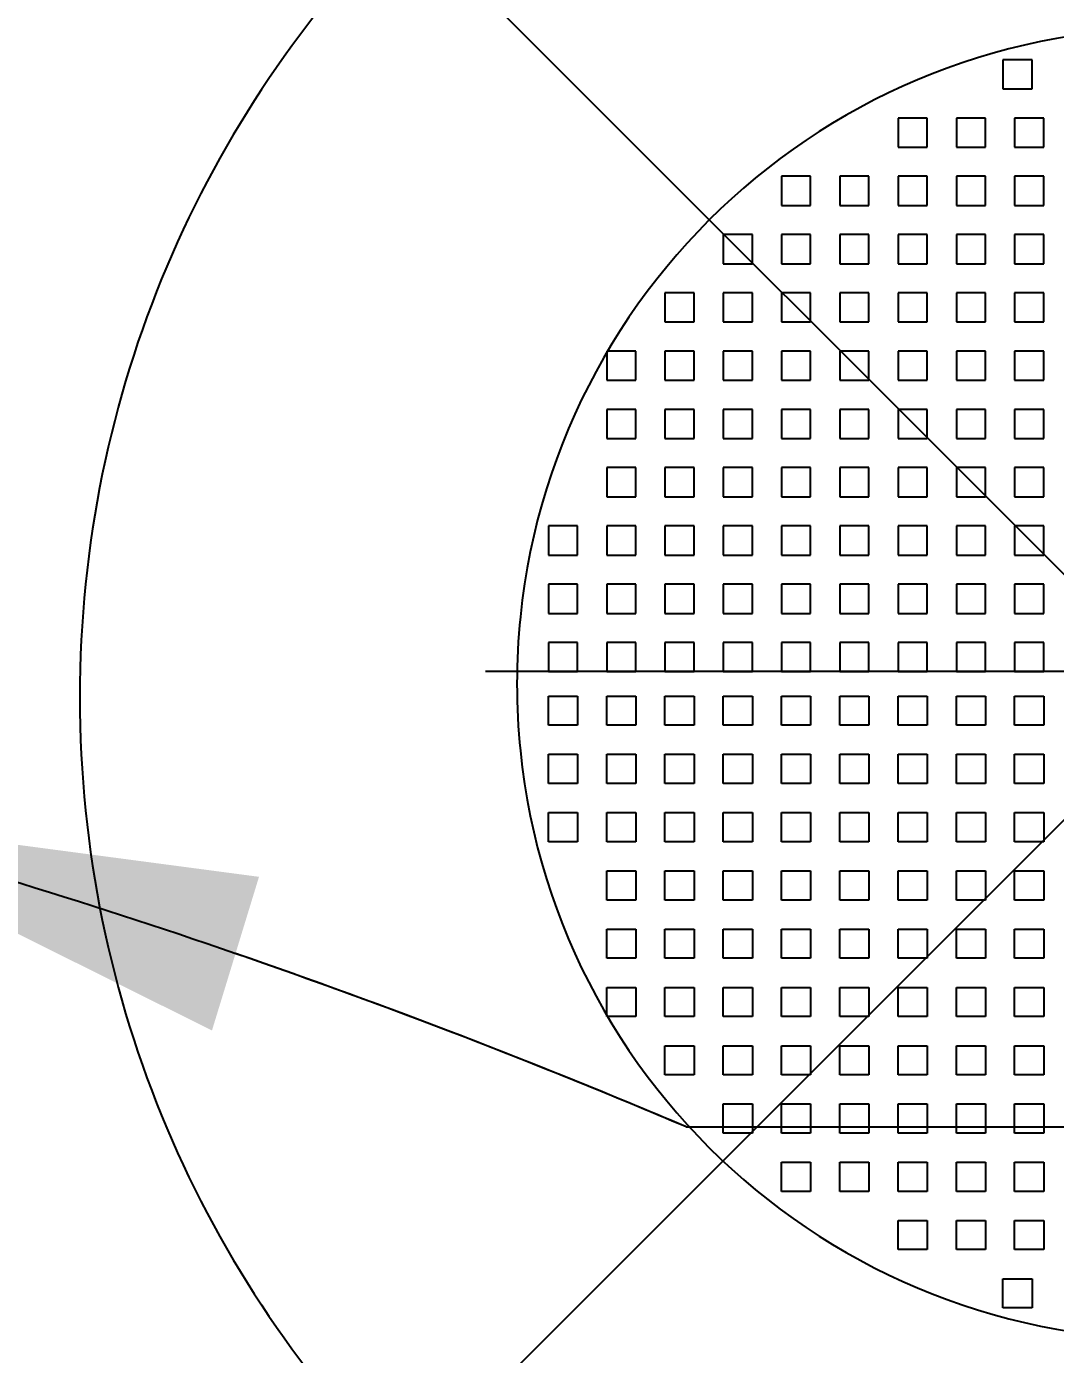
# Model space of a CAD drawing. Header units: millimetres. Extents: x 0 to 12600, y -349 to 8910.
# Drawn here: x 8309 to 8501.1, y 6550.1 to 6798 of the extents above; entities that cross this region are included whole.
import ezdxf

# ---------------------------------------------------------------- set-up
doc = ezdxf.new("R2010")
doc.units = ezdxf.units.MM
doc.header["$LTSCALE"] = 300
doc.linetypes.add('K', pattern=[2.5, 1.25, -0.25, 0.25, -0.25, 0.25, -0.25])
doc.layers.add('02', color=1, linetype='Continuous')
doc.layers.add('07', color=6, linetype='K')
doc.styles.get("Standard").update_dxf_attribs({"font": 'isocp', "width": 0.707, "bigfont": 'intecad.shx'})
doc.dimstyles.new('INTE$2', dxfattribs={"dimscale": 30, "dimtxt": 3.5, "dimasz": 3, "dimexe": 3, "dimexo": 0, "dimgap": 1, "dimtad": 1, "dimtih": 1, "dimtoh": 1, "dimdec": 1, "dimdsep": 46, "dimtxsty": 'Standard', "dimcen": 0, "dimclrd": 1, "dimclre": 1, "dimclrt": 3, "dimaunit": 1, "dimadec": 0, "dimazin": 0, "dimtfac": 1, "dimtdec": 1, "dimtmove": 0, "dimatfit": 0, "dimfxl": 0, "dimarcsym": 0})

# ---------------------------------------------------------------- blocks, each defined once
blk = doc.blocks.new('*D9')
at = {"layer": '02', "color": 1, "linetype": 'Continuous', "lineweight": -2}
for p, q in [((7929.98, 6427.06), (7929.98, 6784.94)), ((8139.75, 6195.21), (8285.23, 6738.17)), ((8432.11, 6592.57), (8693.46, 6592.57))]:
    blk.add_line(p, q, dxfattribs=at)
for start, end in [(75, 90), (94.02125, 98.04251), (66.95253, 75), (66.95749, 70.97875)]:
    blk.add_arc((7929.98, 5412.34), 1282.6, start, end, dxfattribs=at)
at = {"layer": '02', "color": 1, "linetype": 'Continuous'}
for points in [[(7839.51, 6706.77), (7840.56, 6676.79), (7929.98, 6694.94)], [(8343.61, 6610.56), (8352.39, 6639.25), (8261.94, 6651.24)]]:
    blk.add_solid(points, dxfattribs=at)
at = {"layer": 'Defpoints', "color": 0, "linetype": 'Continuous'}
for p in [(8041.76, 6690.06), (7929.98, 6427.06), (8139.75, 6195.21), (8016.04, 5733.51), (7929.98, 4460.5)]:
    blk.add_point(p, dxfattribs=at)
at = {"layer": '02', "color": 3, "linetype": 'Continuous', "insert": (8607.79, 6675.07), "char_height": 105, "attachment_point": 5}
blk.add_mtext('15°', dxfattribs=at)
blk = doc.blocks.new('fer')
at = {"layer": '07', "color": 6, "linetype": 'K', "ltscale": 1.5}
for p, q in [((15531.16, 6804.1), (15694.64, 6967.59)), ((15099.57, 6808.88), (16002.98, 6808.88)), ((15531.16, 6804.1), (15696.18, 6639.08))]:
    blk.add_line(p, q, dxfattribs=at)
at = {"layer": '07', "color": 6, "linetype": 'K', "ltscale": 8}
for p, q in [((15560.01, 6917.68), (15560.01, 6923.12)), ((15560.01, 6923.12), (15565.45, 6923.12)), ((15565.45, 6923.12), (15565.45, 6917.68)), ((15565.45, 6917.68), (15560.01, 6917.68)), ((15557.83, 6906.8), (15557.83, 6912.24)), ((15557.83, 6906.8), (15557.83, 6912.24)), ((15557.83, 6912.24), (15563.27, 6912.24)), ((15557.83, 6912.24), (15563.27, 6912.24)), ((15563.27, 6912.24), (15563.27, 6906.8)), ((15563.27, 6912.24), (15563.27, 6906.8)), ((15568.71, 6906.8), (15568.71, 6912.24)), ((15568.71, 6912.24), (15574.15, 6912.24)), ((15574.15, 6912.24), (15574.15, 6906.8)), ((15579.59, 6906.8), (15579.59, 6912.24)), ((15579.59, 6912.24), (15585.03, 6912.24)), ((15585.03, 6912.24), (15585.03, 6906.8)), ((15563.27, 6906.8), (15557.83, 6906.8)), ((15563.27, 6906.8), (15557.83, 6906.8)), ((15574.15, 6906.8), (15568.71, 6906.8)), ((15585.03, 6906.8), (15579.59, 6906.8)), ((15557.83, 6895.92), (15557.83, 6901.36)), ((15557.83, 6895.92), (15557.83, 6901.36)), ((15557.83, 6901.36), (15563.27, 6901.36)), ((15557.83, 6901.36), (15563.27, 6901.36)), ((15563.27, 6901.36), (15563.27, 6895.92)), ((15563.27, 6901.36), (15563.27, 6895.92)), ((15568.71, 6895.92), (15568.71, 6901.36)), ((15568.71, 6901.36), (15574.15, 6901.36)), ((15574.15, 6901.36), (15574.15, 6895.92)), ((15579.59, 6895.92), (15579.59, 6901.36)), ((15579.59, 6901.36), (15585.03, 6901.36)), ((15585.03, 6901.36), (15585.03, 6895.92)), ((15590.47, 6895.92), (15590.47, 6901.36)), ((15590.47, 6901.36), (15595.91, 6901.36)), ((15595.91, 6901.36), (15595.91, 6895.92)), ((15601.35, 6895.92), (15601.35, 6901.36)), ((15601.35, 6901.36), (15606.79, 6901.36)), ((15606.79, 6901.36), (15606.79, 6895.92)), ((15563.27, 6895.92), (15557.83, 6895.92)), ((15563.27, 6895.92), (15557.83, 6895.92)), ((15574.15, 6895.92), (15568.71, 6895.92)), ((15585.03, 6895.92), (15579.59, 6895.92)), ((15595.91, 6895.92), (15590.47, 6895.92)), ((15606.79, 6895.92), (15601.35, 6895.92)), ((15557.83, 6890.48), (15563.27, 6890.48)), ((15557.83, 6890.48), (15563.27, 6890.48)), ((15557.83, 6885.04), (15557.83, 6890.48)), ((15557.83, 6885.04), (15557.83, 6890.48)), ((15563.27, 6890.48), (15563.27, 6885.04)), ((15563.27, 6890.48), (15563.27, 6885.04)), ((15568.71, 6890.48), (15574.15, 6890.48)), ((15568.71, 6885.04), (15568.71, 6890.48)), ((15574.15, 6890.48), (15574.15, 6885.04)), ((15579.59, 6890.48), (15585.03, 6890.48)), ((15579.59, 6885.04), (15579.59, 6890.48)), ((15585.03, 6890.48), (15585.03, 6885.04)), ((15590.47, 6890.48), (15595.91, 6890.48)), ((15590.47, 6885.04), (15590.47, 6890.48)), ((15595.91, 6890.48), (15595.91, 6885.04)), ((15601.35, 6890.48), (15606.79, 6890.48)), ((15601.35, 6885.04), (15601.35, 6890.48)), ((15606.79, 6890.48), (15606.79, 6885.04)), ((15612.23, 6890.48), (15617.67, 6890.48)), ((15612.23, 6885.04), (15612.23, 6890.48)), ((15617.67, 6890.48), (15617.67, 6885.04)), ((15563.27, 6885.04), (15557.83, 6885.04)), ((15563.27, 6885.04), (15557.83, 6885.04)), ((15574.15, 6885.04), (15568.71, 6885.04)), ((15585.03, 6885.04), (15579.59, 6885.04)), ((15595.91, 6885.04), (15590.47, 6885.04)), ((15606.79, 6885.04), (15601.35, 6885.04)), ((15617.67, 6885.04), (15612.23, 6885.04)), ((15557.83, 6874.16), (15557.83, 6879.6)), ((15557.83, 6874.16), (15557.83, 6879.6)), ((15557.83, 6879.6), (15563.27, 6879.6)), ((15557.83, 6879.6), (15563.27, 6879.6)), ((15563.27, 6879.6), (15563.27, 6874.16)), ((15563.27, 6879.6), (15563.27, 6874.16)), ((15568.71, 6874.16), (15568.71, 6879.6)), ((15568.71, 6879.6), (15574.15, 6879.6)), ((15574.15, 6879.6), (15574.15, 6874.16)), ((15579.59, 6874.16), (15579.59, 6879.6)), ((15579.59, 6879.6), (15585.03, 6879.6)), ((15585.03, 6879.6), (15585.03, 6874.16)), ((15590.47, 6874.16), (15590.47, 6879.6)), ((15590.47, 6879.6), (15595.91, 6879.6)), ((15595.91, 6879.6), (15595.91, 6874.16)), ((15601.35, 6874.16), (15601.35, 6879.6)), ((15601.35, 6879.6), (15606.79, 6879.6)), ((15606.79, 6879.6), (15606.79, 6874.16)), ((15612.23, 6879.6), (15617.67, 6879.6)), ((15612.23, 6874.16), (15612.23, 6879.6)), ((15617.67, 6879.6), (15617.67, 6874.16)), ((15623.11, 6874.16), (15623.11, 6879.6)), ((15623.11, 6879.6), (15628.55, 6879.6)), ((15628.55, 6879.6), (15628.55, 6874.16)), ((15563.27, 6874.16), (15557.83, 6874.16)), ((15563.27, 6874.16), (15557.83, 6874.16)), ((15574.15, 6874.16), (15568.71, 6874.16)), ((15585.03, 6874.16), (15579.59, 6874.16)), ((15595.91, 6874.16), (15590.47, 6874.16)), ((15606.79, 6874.16), (15601.35, 6874.16)), ((15617.67, 6874.16), (15612.23, 6874.16)), ((15628.55, 6874.16), (15623.11, 6874.16)), ((15557.83, 6863.28), (15557.83, 6868.72)), ((15557.83, 6863.28), (15557.83, 6868.72)), ((15557.83, 6868.72), (15563.27, 6868.72)), ((15557.83, 6868.72), (15563.27, 6868.72)), ((15563.27, 6868.72), (15563.27, 6863.28)), ((15563.27, 6868.72), (15563.27, 6863.28)), ((15568.71, 6863.28), (15568.71, 6868.72)), ((15568.71, 6868.72), (15574.15, 6868.72)), ((15574.15, 6868.72), (15574.15, 6863.28)), ((15579.59, 6863.28), (15579.59, 6868.72)), ((15579.59, 6868.72), (15585.03, 6868.72)), ((15585.03, 6868.72), (15585.03, 6863.28)), ((15590.47, 6863.28), (15590.47, 6868.72)), ((15590.47, 6868.72), (15595.91, 6868.72)), ((15595.91, 6868.72), (15595.91, 6863.28)), ((15601.35, 6863.28), (15601.35, 6868.72)), ((15601.35, 6868.72), (15606.79, 6868.72)), ((15606.79, 6868.72), (15606.79, 6863.28)), ((15612.23, 6868.72), (15617.67, 6868.72)), ((15612.23, 6863.28), (15612.23, 6868.72)), ((15617.67, 6868.72), (15617.67, 6863.28)), ((15623.11, 6868.72), (15628.55, 6868.72)), ((15623.11, 6863.28), (15623.11, 6868.72)), ((15628.55, 6868.72), (15628.55, 6863.28)), ((15633.99, 6868.72), (15639.43, 6868.72)), ((15633.99, 6863.28), (15633.99, 6868.72)), ((15639.43, 6868.72), (15639.43, 6863.28)), ((15563.27, 6863.28), (15557.83, 6863.28)), ((15563.27, 6863.28), (15557.83, 6863.28)), ((15574.15, 6863.28), (15568.71, 6863.28)), ((15585.03, 6863.28), (15579.59, 6863.28)), ((15595.91, 6863.28), (15590.47, 6863.28)), ((15606.79, 6863.28), (15601.35, 6863.28)), ((15617.67, 6863.28), (15612.23, 6863.28)), ((15628.55, 6863.28), (15623.11, 6863.28)), ((15639.43, 6863.28), (15633.99, 6863.28)), ((15557.83, 6852.4), (15557.83, 6857.84)), ((15557.83, 6852.4), (15557.83, 6857.84)), ((15557.83, 6857.84), (15563.27, 6857.84)), ((15557.83, 6857.84), (15563.27, 6857.84)), ((15563.27, 6857.84), (15563.27, 6852.4)), ((15563.27, 6857.84), (15563.27, 6852.4)), ((15568.71, 6857.84), (15574.15, 6857.84)), ((15568.71, 6852.4), (15568.71, 6857.84)), ((15574.15, 6857.84), (15574.15, 6852.4)), ((15579.59, 6857.84), (15585.03, 6857.84)), ((15579.59, 6852.4), (15579.59, 6857.84)), ((15585.03, 6857.84), (15585.03, 6852.4)), ((15590.47, 6857.84), (15595.91, 6857.84)), ((15590.47, 6852.4), (15590.47, 6857.84)), ((15595.91, 6857.84), (15595.91, 6852.4)), ((15601.35, 6852.4), (15601.35, 6857.84)), ((15601.35, 6857.84), (15606.79, 6857.84)), ((15606.79, 6857.84), (15606.79, 6852.4)), ((15612.23, 6857.84), (15617.67, 6857.84)), ((15612.23, 6852.4), (15612.23, 6857.84)), ((15617.67, 6857.84), (15617.67, 6852.4)), ((15623.11, 6857.84), (15628.55, 6857.84)), ((15623.11, 6852.4), (15623.11, 6857.84)), ((15628.55, 6857.84), (15628.55, 6852.4)), ((15633.99, 6857.84), (15639.43, 6857.84)), ((15633.99, 6852.4), (15633.99, 6857.84)), ((15639.43, 6857.84), (15639.43, 6852.4)), ((15563.27, 6852.4), (15557.83, 6852.4)), ((15563.27, 6852.4), (15557.83, 6852.4)), ((15574.15, 6852.4), (15568.71, 6852.4)), ((15585.03, 6852.4), (15579.59, 6852.4)), ((15595.91, 6852.4), (15590.47, 6852.4)), ((15606.79, 6852.4), (15601.35, 6852.4)), ((15617.67, 6852.4), (15612.23, 6852.4)), ((15628.55, 6852.4), (15623.11, 6852.4)), ((15639.43, 6852.4), (15633.99, 6852.4)), ((15557.83, 6841.52), (15557.83, 6846.96)), ((15557.83, 6841.52), (15557.83, 6846.96)), ((15557.83, 6846.96), (15563.27, 6846.96)), ((15557.83, 6846.96), (15563.27, 6846.96)), ((15563.27, 6846.96), (15563.27, 6841.52)), ((15563.27, 6846.96), (15563.27, 6841.52)), ((15568.71, 6841.52), (15568.71, 6846.96)), ((15568.71, 6846.96), (15574.15, 6846.96)), ((15574.15, 6846.96), (15574.15, 6841.52)), ((15579.59, 6841.52), (15579.59, 6846.96)), ((15579.59, 6846.96), (15585.03, 6846.96)), ((15585.03, 6846.96), (15585.03, 6841.52)), ((15590.47, 6841.52), (15590.47, 6846.96)), ((15590.47, 6846.96), (15595.91, 6846.96)), ((15595.91, 6846.96), (15595.91, 6841.52)), ((15601.35, 6841.52), (15601.35, 6846.96)), ((15601.35, 6846.96), (15606.79, 6846.96)), ((15606.79, 6846.96), (15606.79, 6841.52)), ((15612.23, 6841.52), (15612.23, 6846.96)), ((15612.23, 6846.96), (15617.67, 6846.96)), ((15617.67, 6846.96), (15617.67, 6841.52)), ((15623.11, 6841.52), (15623.11, 6846.96)), ((15623.11, 6846.96), (15628.55, 6846.96)), ((15628.55, 6846.96), (15628.55, 6841.52)), ((15633.99, 6841.52), (15633.99, 6846.96)), ((15633.99, 6846.96), (15639.43, 6846.96)), ((15639.43, 6846.96), (15639.43, 6841.52)), ((15563.27, 6841.52), (15557.83, 6841.52)), ((15563.27, 6841.52), (15557.83, 6841.52)), ((15574.15, 6841.52), (15568.71, 6841.52)), ((15585.03, 6841.52), (15579.59, 6841.52)), ((15595.91, 6841.52), (15590.47, 6841.52)), ((15606.79, 6841.52), (15601.35, 6841.52)), ((15617.67, 6841.52), (15612.23, 6841.52)), ((15628.55, 6841.52), (15623.11, 6841.52)), ((15639.43, 6841.52), (15633.99, 6841.52)), ((15557.83, 6830.64), (15557.83, 6836.08)), ((15557.83, 6830.64), (15557.83, 6836.08)), ((15557.83, 6836.08), (15563.27, 6836.08)), ((15557.83, 6836.08), (15563.27, 6836.08)), ((15563.27, 6836.08), (15563.27, 6830.64)), ((15563.27, 6836.08), (15563.27, 6830.64)), ((15568.71, 6830.64), (15568.71, 6836.08)), ((15568.71, 6836.08), (15574.15, 6836.08)), ((15574.15, 6836.08), (15574.15, 6830.64)), ((15579.59, 6830.64), (15579.59, 6836.08)), ((15579.59, 6836.08), (15585.03, 6836.08)), ((15585.03, 6836.08), (15585.03, 6830.64)), ((15590.47, 6830.64), (15590.47, 6836.08)), ((15590.47, 6836.08), (15595.91, 6836.08)), ((15595.91, 6836.08), (15595.91, 6830.64)), ((15601.35, 6830.64), (15601.35, 6836.08)), ((15601.35, 6836.08), (15606.79, 6836.08)), ((15606.79, 6836.08), (15606.79, 6830.64)), ((15612.23, 6836.08), (15617.67, 6836.08)), ((15612.23, 6830.64), (15612.23, 6836.08)), ((15617.67, 6836.08), (15617.67, 6830.64)), ((15623.11, 6836.08), (15628.55, 6836.08)), ((15623.11, 6830.64), (15623.11, 6836.08)), ((15628.55, 6836.08), (15628.55, 6830.64)), ((15633.99, 6836.08), (15639.43, 6836.08)), ((15633.99, 6830.64), (15633.99, 6836.08)), ((15639.43, 6836.08), (15639.43, 6830.64)), ((15644.87, 6836.08), (15650.31, 6836.08)), ((15644.87, 6830.64), (15644.87, 6836.08)), ((15650.31, 6836.08), (15650.31, 6830.64)), ((15563.27, 6830.64), (15557.83, 6830.64)), ((15563.27, 6830.64), (15557.83, 6830.64)), ((15574.15, 6830.64), (15568.71, 6830.64)), ((15585.03, 6830.64), (15579.59, 6830.64)), ((15595.91, 6830.64), (15590.47, 6830.64)), ((15606.79, 6830.64), (15601.35, 6830.64)), ((15617.67, 6830.64), (15612.23, 6830.64)), ((15628.55, 6830.64), (15623.11, 6830.64)), ((15639.43, 6830.64), (15633.99, 6830.64)), ((15650.31, 6830.64), (15644.87, 6830.64)), ((15557.83, 6819.76), (15557.83, 6825.2)), ((15557.83, 6819.76), (15557.83, 6825.2)), ((15557.83, 6825.2), (15563.27, 6825.2)), ((15557.83, 6825.2), (15563.27, 6825.2)), ((15563.27, 6825.2), (15563.27, 6819.76)), ((15563.27, 6825.2), (15563.27, 6819.76)), ((15568.71, 6819.76), (15568.71, 6825.2)), ((15568.71, 6825.2), (15574.15, 6825.2)), ((15574.15, 6825.2), (15574.15, 6819.76)), ((15579.59, 6819.76), (15579.59, 6825.2)), ((15579.59, 6825.2), (15585.03, 6825.2)), ((15585.03, 6825.2), (15585.03, 6819.76)), ((15590.47, 6819.76), (15590.47, 6825.2)), ((15590.47, 6825.2), (15595.91, 6825.2)), ((15595.91, 6825.2), (15595.91, 6819.76)), ((15601.35, 6819.76), (15601.35, 6825.2)), ((15601.35, 6825.2), (15606.79, 6825.2)), ((15606.79, 6825.2), (15606.79, 6819.76)), ((15612.23, 6825.2), (15617.67, 6825.2)), ((15612.23, 6819.76), (15612.23, 6825.2)), ((15617.67, 6825.2), (15617.67, 6819.76)), ((15623.11, 6819.76), (15623.11, 6825.2)), ((15623.11, 6825.2), (15628.55, 6825.2)), ((15628.55, 6825.2), (15628.55, 6819.76)), ((15633.99, 6819.76), (15633.99, 6825.2)), ((15633.99, 6825.2), (15639.43, 6825.2)), ((15639.43, 6825.2), (15639.43, 6819.76)), ((15644.87, 6819.76), (15644.87, 6825.2)), ((15644.87, 6825.2), (15650.31, 6825.2)), ((15650.31, 6825.2), (15650.31, 6819.76)), ((15563.27, 6819.76), (15557.83, 6819.76)), ((15563.27, 6819.76), (15557.83, 6819.76)), ((15574.15, 6819.76), (15568.71, 6819.76)), ((15585.03, 6819.76), (15579.59, 6819.76)), ((15595.91, 6819.76), (15590.47, 6819.76)), ((15606.79, 6819.76), (15601.35, 6819.76)), ((15617.67, 6819.76), (15612.23, 6819.76)), ((15628.55, 6819.76), (15623.11, 6819.76)), ((15639.43, 6819.76), (15633.99, 6819.76)), ((15650.31, 6819.76), (15644.87, 6819.76)), ((15557.83, 6808.88), (15557.83, 6814.32)), ((15557.83, 6814.32), (15563.27, 6814.32)), ((15563.27, 6814.32), (15563.27, 6808.88)), ((15568.71, 6808.88), (15568.71, 6814.32)), ((15568.71, 6814.32), (15574.15, 6814.32)), ((15574.15, 6814.32), (15574.15, 6808.88)), ((15579.59, 6808.88), (15579.59, 6814.32)), ((15579.59, 6814.32), (15585.03, 6814.32)), ((15585.03, 6814.32), (15585.03, 6808.88)), ((15590.47, 6808.88), (15590.47, 6814.32)), ((15590.47, 6814.32), (15595.91, 6814.32)), ((15595.91, 6814.32), (15595.91, 6808.88)), ((15601.35, 6808.88), (15601.35, 6814.32)), ((15601.35, 6814.32), (15606.79, 6814.32)), ((15606.79, 6814.32), (15606.79, 6808.88)), ((15612.23, 6814.32), (15617.67, 6814.32)), ((15612.23, 6808.88), (15612.23, 6814.32)), ((15617.67, 6814.32), (15617.67, 6808.88)), ((15623.11, 6808.88), (15623.11, 6814.32)), ((15623.11, 6814.32), (15628.55, 6814.32)), ((15628.55, 6814.32), (15628.55, 6808.88)), ((15633.99, 6814.32), (15639.43, 6814.32)), ((15633.99, 6808.88), (15633.99, 6814.32)), ((15639.43, 6814.32), (15639.43, 6808.88)), ((15644.87, 6808.88), (15644.87, 6814.32)), ((15644.87, 6814.32), (15650.31, 6814.32)), ((15650.31, 6814.32), (15650.31, 6808.88)), ((15563.27, 6808.88), (15557.83, 6808.88)), ((15574.15, 6808.88), (15568.71, 6808.88)), ((15585.03, 6808.88), (15579.59, 6808.88)), ((15595.91, 6808.88), (15590.47, 6808.88)), ((15606.79, 6808.88), (15601.35, 6808.88)), ((15617.67, 6808.88), (15612.23, 6808.88)), ((15628.55, 6808.88), (15623.11, 6808.88)), ((15639.43, 6808.88), (15633.99, 6808.88)), ((15650.31, 6808.88), (15644.87, 6808.88)), ((15563.27, 6804.32), (15557.83, 6804.32)), ((15557.83, 6804.32), (15557.83, 6798.88)), ((15563.27, 6798.88), (15563.27, 6804.32)), ((15568.71, 6804.32), (15568.71, 6798.88)), ((15574.15, 6804.32), (15568.71, 6804.32)), ((15574.15, 6798.88), (15574.15, 6804.32)), ((15585.03, 6804.32), (15579.59, 6804.32)), ((15579.59, 6804.32), (15579.59, 6798.88)), ((15585.03, 6798.88), (15585.03, 6804.32)), ((15590.47, 6804.32), (15590.47, 6798.88)), ((15595.91, 6804.32), (15590.47, 6804.32)), ((15595.91, 6798.88), (15595.91, 6804.32)), ((15606.79, 6804.32), (15601.35, 6804.32)), ((15601.35, 6804.32), (15601.35, 6798.88)), ((15606.79, 6798.88), (15606.79, 6804.32)), ((15617.67, 6804.32), (15612.23, 6804.32)), ((15612.23, 6804.32), (15612.23, 6798.88)), ((15617.67, 6798.88), (15617.67, 6804.32)), ((15628.55, 6804.32), (15623.11, 6804.32)), ((15623.11, 6804.32), (15623.11, 6798.88)), ((15628.55, 6798.88), (15628.55, 6804.32)), ((15639.43, 6804.32), (15633.99, 6804.32)), ((15633.99, 6804.32), (15633.99, 6798.88)), ((15639.43, 6798.88), (15639.43, 6804.32)), ((15650.31, 6804.32), (15644.87, 6804.32)), ((15644.87, 6804.32), (15644.87, 6798.88)), ((15650.31, 6798.88), (15650.31, 6804.32)), ((15557.83, 6798.88), (15563.27, 6798.88)), ((15568.71, 6798.88), (15574.15, 6798.88)), ((15579.59, 6798.88), (15585.03, 6798.88)), ((15590.47, 6798.88), (15595.91, 6798.88)), ((15601.35, 6798.88), (15606.79, 6798.88)), ((15612.23, 6798.88), (15617.67, 6798.88)), ((15623.11, 6798.88), (15628.55, 6798.88)), ((15633.99, 6798.88), (15639.43, 6798.88)), ((15644.87, 6798.88), (15650.31, 6798.88)), ((15557.83, 6793.44), (15557.83, 6788)), ((15557.83, 6793.44), (15557.83, 6788)), ((15563.27, 6793.44), (15557.83, 6793.44)), ((15563.27, 6793.44), (15557.83, 6793.44)), ((15563.27, 6788), (15563.27, 6793.44)), ((15563.27, 6788), (15563.27, 6793.44)), ((15568.71, 6793.44), (15568.71, 6788)), ((15574.15, 6793.44), (15568.71, 6793.44)), ((15574.15, 6788), (15574.15, 6793.44)), ((15579.59, 6793.44), (15579.59, 6788)), ((15585.03, 6793.44), (15579.59, 6793.44)), ((15585.03, 6788), (15585.03, 6793.44)), ((15590.47, 6793.44), (15590.47, 6788)), ((15595.91, 6793.44), (15590.47, 6793.44)), ((15595.91, 6788), (15595.91, 6793.44)), ((15601.35, 6793.44), (15601.35, 6788)), ((15606.79, 6793.44), (15601.35, 6793.44)), ((15606.79, 6788), (15606.79, 6793.44)), ((15617.67, 6793.44), (15612.23, 6793.44)), ((15612.23, 6793.44), (15612.23, 6788)), ((15617.67, 6788), (15617.67, 6793.44)), ((15623.11, 6793.44), (15623.11, 6788)), ((15628.55, 6793.44), (15623.11, 6793.44)), ((15628.55, 6788), (15628.55, 6793.44)), ((15633.99, 6793.44), (15633.99, 6788)), ((15639.43, 6793.44), (15633.99, 6793.44)), ((15639.43, 6788), (15639.43, 6793.44)), ((15644.87, 6793.44), (15644.87, 6788)), ((15650.31, 6793.44), (15644.87, 6793.44)), ((15650.31, 6788), (15650.31, 6793.44)), ((15557.83, 6788), (15563.27, 6788)), ((15557.83, 6788), (15563.27, 6788)), ((15568.71, 6788), (15574.15, 6788)), ((15579.59, 6788), (15585.03, 6788)), ((15590.47, 6788), (15595.91, 6788)), ((15601.35, 6788), (15606.79, 6788)), ((15612.23, 6788), (15617.67, 6788)), ((15623.11, 6788), (15628.55, 6788)), ((15633.99, 6788), (15639.43, 6788)), ((15644.87, 6788), (15650.31, 6788)), ((15557.83, 6782.56), (15557.83, 6777.12)), ((15557.83, 6782.56), (15557.83, 6777.12)), ((15563.27, 6782.56), (15557.83, 6782.56)), ((15563.27, 6782.56), (15557.83, 6782.56)), ((15563.27, 6777.12), (15563.27, 6782.56)), ((15563.27, 6777.12), (15563.27, 6782.56)), ((15574.15, 6782.56), (15568.71, 6782.56)), ((15568.71, 6782.56), (15568.71, 6777.12)), ((15574.15, 6777.12), (15574.15, 6782.56)), ((15579.59, 6782.56), (15579.59, 6777.12)), ((15585.03, 6782.56), (15579.59, 6782.56)), ((15585.03, 6777.12), (15585.03, 6782.56)), ((15595.91, 6782.56), (15590.47, 6782.56)), ((15590.47, 6782.56), (15590.47, 6777.12)), ((15595.91, 6777.12), (15595.91, 6782.56)), ((15601.35, 6782.56), (15601.35, 6777.12)), ((15606.79, 6782.56), (15601.35, 6782.56)), ((15606.79, 6777.12), (15606.79, 6782.56)), ((15617.67, 6782.56), (15612.23, 6782.56)), ((15612.23, 6782.56), (15612.23, 6777.12)), ((15617.67, 6777.12), (15617.67, 6782.56)), ((15623.11, 6782.56), (15623.11, 6777.12)), ((15628.55, 6782.56), (15623.11, 6782.56)), ((15628.55, 6777.12), (15628.55, 6782.56)), ((15639.43, 6782.56), (15633.99, 6782.56)), ((15633.99, 6782.56), (15633.99, 6777.12)), ((15639.43, 6777.12), (15639.43, 6782.56)), ((15644.87, 6782.56), (15644.87, 6777.12)), ((15650.31, 6782.56), (15644.87, 6782.56)), ((15650.31, 6777.12), (15650.31, 6782.56)), ((15557.83, 6777.12), (15563.27, 6777.12)), ((15557.83, 6777.12), (15563.27, 6777.12)), ((15568.71, 6777.12), (15574.15, 6777.12)), ((15579.59, 6777.12), (15585.03, 6777.12)), ((15590.47, 6777.12), (15595.91, 6777.12)), ((15601.35, 6777.12), (15606.79, 6777.12)), ((15612.23, 6777.12), (15617.67, 6777.12)), ((15623.11, 6777.12), (15628.55, 6777.12)), ((15633.99, 6777.12), (15639.43, 6777.12)), ((15644.87, 6777.12), (15650.31, 6777.12)), ((15557.83, 6771.68), (15557.83, 6766.24)), ((15557.83, 6771.68), (15557.83, 6766.24)), ((15563.27, 6771.68), (15557.83, 6771.68)), ((15563.27, 6771.68), (15557.83, 6771.68)), ((15563.27, 6766.24), (15563.27, 6771.68)), ((15563.27, 6766.24), (15563.27, 6771.68)), ((15574.15, 6771.68), (15568.71, 6771.68)), ((15568.71, 6771.68), (15568.71, 6766.24)), ((15574.15, 6766.24), (15574.15, 6771.68)), ((15579.59, 6771.68), (15579.59, 6766.24)), ((15585.03, 6771.68), (15579.59, 6771.68)), ((15585.03, 6766.24), (15585.03, 6771.68)), ((15595.91, 6771.68), (15590.47, 6771.68)), ((15590.47, 6771.68), (15590.47, 6766.24)), ((15595.91, 6766.24), (15595.91, 6771.68)), ((15601.35, 6771.68), (15601.35, 6766.24)), ((15606.79, 6771.68), (15601.35, 6771.68)), ((15606.79, 6766.24), (15606.79, 6771.68)), ((15617.67, 6771.68), (15612.23, 6771.68)), ((15612.23, 6771.68), (15612.23, 6766.24)), ((15617.67, 6766.24), (15617.67, 6771.68)), ((15623.11, 6771.68), (15623.11, 6766.24)), ((15628.55, 6771.68), (15623.11, 6771.68)), ((15628.55, 6766.24), (15628.55, 6771.68)), ((15639.43, 6771.68), (15633.99, 6771.68)), ((15633.99, 6771.68), (15633.99, 6766.24)), ((15639.43, 6766.24), (15639.43, 6771.68)), ((15557.83, 6766.24), (15563.27, 6766.24)), ((15557.83, 6766.24), (15563.27, 6766.24)), ((15568.71, 6766.24), (15574.15, 6766.24)), ((15579.59, 6766.24), (15585.03, 6766.24)), ((15590.47, 6766.24), (15595.91, 6766.24)), ((15601.35, 6766.24), (15606.79, 6766.24)), ((15612.23, 6766.24), (15617.67, 6766.24)), ((15623.11, 6766.24), (15628.55, 6766.24)), ((15633.99, 6766.24), (15639.43, 6766.24)), ((15557.83, 6760.8), (15557.83, 6755.36)), ((15557.83, 6760.8), (15557.83, 6755.36)), ((15563.27, 6760.8), (15557.83, 6760.8)), ((15563.27, 6760.8), (15557.83, 6760.8)), ((15563.27, 6755.36), (15563.27, 6760.8)), ((15563.27, 6755.36), (15563.27, 6760.8)), ((15568.71, 6760.8), (15568.71, 6755.36)), ((15574.15, 6760.8), (15568.71, 6760.8)), ((15574.15, 6755.36), (15574.15, 6760.8)), ((15585.03, 6760.8), (15579.59, 6760.8)), ((15579.59, 6760.8), (15579.59, 6755.36)), ((15585.03, 6755.36), (15585.03, 6760.8)), ((15590.47, 6760.8), (15590.47, 6755.36)), ((15595.91, 6760.8), (15590.47, 6760.8)), ((15595.91, 6755.36), (15595.91, 6760.8)), ((15606.79, 6760.8), (15601.35, 6760.8)), ((15601.35, 6760.8), (15601.35, 6755.36)), ((15606.79, 6755.36), (15606.79, 6760.8)), ((15617.67, 6760.8), (15612.23, 6760.8)), ((15612.23, 6760.8), (15612.23, 6755.36)), ((15617.67, 6755.36), (15617.67, 6760.8)), ((15628.55, 6760.8), (15623.11, 6760.8)), ((15623.11, 6760.8), (15623.11, 6755.36)), ((15628.55, 6755.36), (15628.55, 6760.8)), ((15639.43, 6760.8), (15633.99, 6760.8)), ((15633.99, 6760.8), (15633.99, 6755.36)), ((15639.43, 6755.36), (15639.43, 6760.8)), ((15557.83, 6755.36), (15563.27, 6755.36)), ((15557.83, 6755.36), (15563.27, 6755.36)), ((15568.71, 6755.36), (15574.15, 6755.36)), ((15579.59, 6755.36), (15585.03, 6755.36)), ((15590.47, 6755.36), (15595.91, 6755.36)), ((15601.35, 6755.36), (15606.79, 6755.36)), ((15612.23, 6755.36), (15617.67, 6755.36)), ((15623.11, 6755.36), (15628.55, 6755.36)), ((15633.99, 6755.36), (15639.43, 6755.36)), ((15557.83, 6749.92), (15557.83, 6744.48)), ((15557.83, 6749.92), (15557.83, 6744.48)), ((15563.27, 6749.92), (15557.83, 6749.92)), ((15563.27, 6749.92), (15557.83, 6749.92)), ((15563.27, 6744.48), (15563.27, 6749.92)), ((15563.27, 6744.48), (15563.27, 6749.92)), ((15574.15, 6749.92), (15568.71, 6749.92)), ((15568.71, 6749.92), (15568.71, 6744.48)), ((15574.15, 6744.48), (15574.15, 6749.92)), ((15579.59, 6749.92), (15579.59, 6744.48)), ((15585.03, 6749.92), (15579.59, 6749.92)), ((15585.03, 6744.48), (15585.03, 6749.92)), ((15590.47, 6749.92), (15590.47, 6744.48)), ((15595.91, 6749.92), (15590.47, 6749.92)), ((15595.91, 6744.48), (15595.91, 6749.92)), ((15601.35, 6749.92), (15601.35, 6744.48)), ((15606.79, 6749.92), (15601.35, 6749.92)), ((15606.79, 6744.48), (15606.79, 6749.92)), ((15612.23, 6749.92), (15612.23, 6744.48)), ((15617.67, 6749.92), (15612.23, 6749.92)), ((15617.67, 6744.48), (15617.67, 6749.92)), ((15623.11, 6749.92), (15623.11, 6744.48)), ((15628.55, 6749.92), (15623.11, 6749.92)), ((15628.55, 6744.48), (15628.55, 6749.92)), ((15633.99, 6749.92), (15633.99, 6744.48)), ((15639.43, 6749.92), (15633.99, 6749.92)), ((15639.43, 6744.48), (15639.43, 6749.92)), ((15557.83, 6744.48), (15563.27, 6744.48)), ((15557.83, 6744.48), (15563.27, 6744.48)), ((15568.71, 6744.48), (15574.15, 6744.48)), ((15579.59, 6744.48), (15585.03, 6744.48)), ((15590.47, 6744.48), (15595.91, 6744.48)), ((15601.35, 6744.48), (15606.79, 6744.48)), ((15612.23, 6744.48), (15617.67, 6744.48)), ((15623.11, 6744.48), (15628.55, 6744.48)), ((15633.99, 6744.48), (15639.43, 6744.48)), ((15563.27, 6739.04), (15557.83, 6739.04)), ((15563.27, 6739.04), (15557.83, 6739.04)), ((15557.83, 6739.04), (15557.83, 6733.6)), ((15557.83, 6739.04), (15557.83, 6733.6)), ((15563.27, 6733.6), (15563.27, 6739.04)), ((15563.27, 6733.6), (15563.27, 6739.04)), ((15568.71, 6739.04), (15568.71, 6733.6)), ((15574.15, 6739.04), (15568.71, 6739.04)), ((15574.15, 6733.6), (15574.15, 6739.04)), ((15579.59, 6739.04), (15579.59, 6733.6)), ((15585.03, 6739.04), (15579.59, 6739.04)), ((15585.03, 6733.6), (15585.03, 6739.04)), ((15590.47, 6739.04), (15590.47, 6733.6)), ((15595.91, 6739.04), (15590.47, 6739.04)), ((15595.91, 6733.6), (15595.91, 6739.04)), ((15601.35, 6739.04), (15601.35, 6733.6)), ((15606.79, 6739.04), (15601.35, 6739.04)), ((15606.79, 6733.6), (15606.79, 6739.04)), ((15612.23, 6739.04), (15612.23, 6733.6)), ((15617.67, 6739.04), (15612.23, 6739.04)), ((15617.67, 6733.6), (15617.67, 6739.04)), ((15623.11, 6739.04), (15623.11, 6733.6)), ((15628.55, 6739.04), (15623.11, 6739.04)), ((15628.55, 6733.6), (15628.55, 6739.04)), ((15557.83, 6733.6), (15563.27, 6733.6)), ((15557.83, 6733.6), (15563.27, 6733.6)), ((15568.71, 6733.6), (15574.15, 6733.6)), ((15579.59, 6733.6), (15585.03, 6733.6)), ((15590.47, 6733.6), (15595.91, 6733.6)), ((15601.35, 6733.6), (15606.79, 6733.6)), ((15612.23, 6733.6), (15617.67, 6733.6)), ((15623.11, 6733.6), (15628.55, 6733.6)), ((15557.83, 6728.16), (15557.83, 6722.72)), ((15557.83, 6728.16), (15557.83, 6722.72)), ((15563.27, 6728.16), (15557.83, 6728.16)), ((15563.27, 6728.16), (15557.83, 6728.16)), ((15563.27, 6722.72), (15563.27, 6728.16)), ((15563.27, 6722.72), (15563.27, 6728.16)), ((15568.71, 6728.16), (15568.71, 6722.72)), ((15574.15, 6728.16), (15568.71, 6728.16)), ((15574.15, 6722.72), (15574.15, 6728.16)), ((15579.59, 6728.16), (15579.59, 6722.72)), ((15585.03, 6728.16), (15579.59, 6728.16)), ((15585.03, 6722.72), (15585.03, 6728.16)), ((15590.47, 6728.16), (15590.47, 6722.72)), ((15595.91, 6728.16), (15590.47, 6728.16)), ((15595.91, 6722.72), (15595.91, 6728.16)), ((15601.35, 6728.16), (15601.35, 6722.72)), ((15606.79, 6728.16), (15601.35, 6728.16)), ((15606.79, 6722.72), (15606.79, 6728.16)), ((15617.67, 6728.16), (15612.23, 6728.16)), ((15612.23, 6728.16), (15612.23, 6722.72)), ((15617.67, 6722.72), (15617.67, 6728.16)), ((15557.83, 6722.72), (15563.27, 6722.72)), ((15557.83, 6722.72), (15563.27, 6722.72)), ((15568.71, 6722.72), (15574.15, 6722.72)), ((15579.59, 6722.72), (15585.03, 6722.72)), ((15590.47, 6722.72), (15595.91, 6722.72)), ((15601.35, 6722.72), (15606.79, 6722.72)), ((15612.23, 6722.72), (15617.67, 6722.72)), ((15563.27, 6717.28), (15557.83, 6717.28)), ((15563.27, 6717.28), (15557.83, 6717.28)), ((15557.83, 6717.28), (15557.83, 6711.84)), ((15557.83, 6717.28), (15557.83, 6711.84)), ((15563.27, 6711.84), (15563.27, 6717.28)), ((15563.27, 6711.84), (15563.27, 6717.28)), ((15568.71, 6717.28), (15568.71, 6711.84)), ((15574.15, 6717.28), (15568.71, 6717.28)), ((15574.15, 6711.84), (15574.15, 6717.28)), ((15585.03, 6717.28), (15579.59, 6717.28)), ((15579.59, 6717.28), (15579.59, 6711.84)), ((15585.03, 6711.84), (15585.03, 6717.28)), ((15590.47, 6717.28), (15590.47, 6711.84)), ((15595.91, 6717.28), (15590.47, 6717.28)), ((15595.91, 6711.84), (15595.91, 6717.28)), ((15606.79, 6717.28), (15601.35, 6717.28)), ((15601.35, 6717.28), (15601.35, 6711.84)), ((15606.79, 6711.84), (15606.79, 6717.28)), ((15557.83, 6711.84), (15563.27, 6711.84)), ((15557.83, 6711.84), (15563.27, 6711.84)), ((15568.71, 6711.84), (15574.15, 6711.84)), ((15579.59, 6711.84), (15585.03, 6711.84)), ((15590.47, 6711.84), (15595.91, 6711.84)), ((15601.35, 6711.84), (15606.79, 6711.84)), ((15557.83, 6706.4), (15557.83, 6700.96)), ((15557.83, 6706.4), (15557.83, 6700.96)), ((15563.27, 6706.4), (15557.83, 6706.4)), ((15563.27, 6706.4), (15557.83, 6706.4)), ((15563.27, 6700.96), (15563.27, 6706.4)), ((15563.27, 6700.96), (15563.27, 6706.4)), ((15568.71, 6706.4), (15568.71, 6700.96)), ((15574.15, 6706.4), (15568.71, 6706.4)), ((15574.15, 6700.96), (15574.15, 6706.4)), ((15579.59, 6706.4), (15579.59, 6700.96)), ((15585.03, 6706.4), (15579.59, 6706.4)), ((15585.03, 6700.96), (15585.03, 6706.4)), ((15557.83, 6700.96), (15563.27, 6700.96)), ((15557.83, 6700.96), (15563.27, 6700.96)), ((15568.71, 6700.96), (15574.15, 6700.96)), ((15579.59, 6700.96), (15585.03, 6700.96)), ((15560.01, 6695.52), (15560.01, 6690.08)), ((15565.45, 6695.52), (15560.01, 6695.52)), ((15565.45, 6690.08), (15565.45, 6695.52)), ((15560.01, 6690.08), (15565.45, 6690.08))]:
    blk.add_line(p, q, dxfattribs=at)
at = {"layer": '07', "color": 6, "linetype": 'K', "ltscale": 1.5}
blk.add_circle((15531.16, 6804.09), 206.63, dxfattribs=at)
at = {"layer": '07', "color": 6, "linetype": 'K', "ltscale": 8}
blk.add_circle((15533.78, 6806.6), 122.4, dxfattribs=at)
at = {"layer": '07', "color": 6, "linetype": 'K', "ltscale": 1.5}
blk.add_arc((15504.07, 6727.64), 416.92, 341.9827, 86.2743, dxfattribs=at)

msp = doc.modelspace()

# ---------------------------------------------------------------- block references
at = {"layer": '07', "xscale": -1}
msp.add_blockref('fer', (24056.73, -131.32), dxfattribs=at)

# ---------------------------------------------------------------- dimensions: what is measured, and where the dimension line sits
at = {"layer": '02', "color": 1, "linetype": 'Continuous'}
dim = msp.add_angular_dim_2l(base=(8041.76, 6690.06), line1=((8016.04, 5733.51), (8139.75, 6195.21)), line2=((7929.98, 4460.5), (7929.98, 6427.06)), dimstyle='INTE$2', dxfattribs=at)
dim.commit()
dim.dimension.update_dxf_attribs({"geometry": '*D9', "text_midpoint": (8607.79, 6675.07)})

doc.saveas('drawing.dxf')
